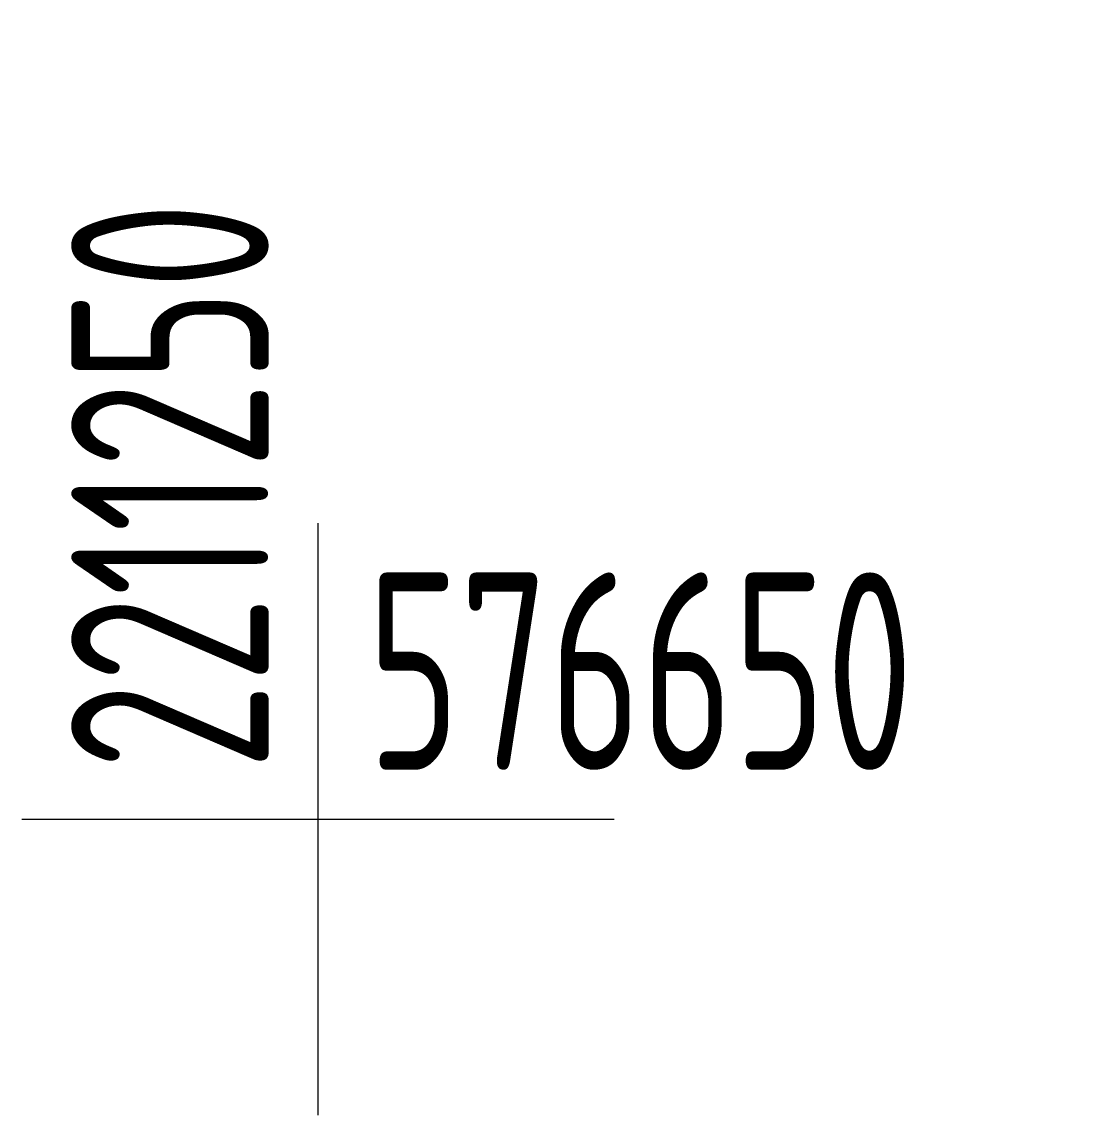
# Model space of a CAD drawing. Extents: x 2208637 to 2213412, y 575334 to 577367.
# Drawn here: x 2211248.5 to 2211253.82, y 576648.5 to 576654.04 of the extents above; entities that cross this region are included whole.
import ezdxf

# ---------------------------------------------------------------- set-up
doc = ezdxf.new("R2010")
doc.units = 0
doc.header["$LTSCALE"] = 0.5
doc.layers.get('0').update_dxf_attribs({"lineweight": 25})
doc.layers.add('ИИ_КООРДИНАТНАЯ_СЕТКА', color=3, linetype='Continuous', lineweight=25)
doc.styles.add('D431', font='', dxfattribs={"height": 1})
doc.styles.add('GOST 2.304', font='cs_gost2304.shx', dxfattribs={"width": 0.8, "oblique": 15})
doc.styles.get('D431').set_extended_font_data('D431', italic=True)

# ---------------------------------------------------------------- blocks, each defined once
blk = doc.blocks.new('500_12')
at = {"color": 0, "linetype": 'Continuous', "lineweight": -2, "flags": 128}
for points in [[(0, 3), (0, -3)], [(-3, 0), (3, 0)]]:
    blk.add_lwpolyline(points, dxfattribs=at)
at = {"color": 7, "linetype": 'Continuous', "lineweight": -2, "style": 'D431'}
blk.add_attdef('Вертикальная_подпись', (-0.5, 0.5), '', height=2, rotation=90, dxfattribs=at)
blk.add_attdef('Горизонтальная_подпись', (0.5, 0.5), '', height=2, dxfattribs=at)

msp = doc.modelspace()

# ---------------------------------------------------------------- wipeouts: each hides what was drawn before it
at = {"lineweight": 0}
for points in [[(2211249.82, 576650.3), (2211249.82, 576654.04), (2211248.6025, 576654.04), (2211248.6025, 576650.3)], [(2211250.3, 576650.18), (2211253.82, 576650.18), (2211253.82, 576651.3779), (2211250.3, 576651.3779)]]:
    msp.add_wipeout(points, dxfattribs=at).dxf.layer = 'ИИ_КООРДИНАТНАЯ_СЕТКА'

# ---------------------------------------------------------------- next in the draw order: block references
at = {"layer": 'ИИ_КООРДИНАТНАЯ_СЕТКА', "color": 3, "lineweight": 20}
ref = msp.add_blockref('500_12', (2211250, 576650), dxfattribs=dict(at, xscale=0.5, yscale=0.5, zscale=0.5))
ref.add_attrib('Горизонтальная_подпись', '576650', (2211250.25, 576650.25), dxfattribs={"layer": '0', "color": 7, "linetype": 'Continuous', "lineweight": -2, "height": 1, "style": 'GOST 2.304', "width": 0.8})
ref.add_attrib('Вертикальная_подпись', '2211250', (2211249.75, 576650.25), dxfattribs={"layer": '0', "color": 7, "linetype": 'Continuous', "lineweight": -2, "height": 1, "rotation": 90, "style": 'GOST 2.304', "width": 0.8})

doc.saveas('drawing.dxf')
